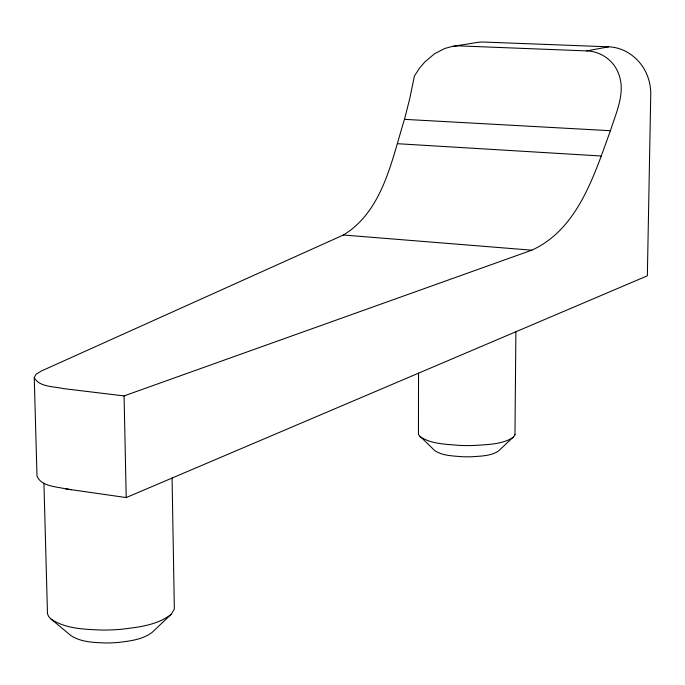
<?xml version="1.0" encoding="UTF-8"?>
<svg xmlns="http://www.w3.org/2000/svg" width="685" height="685" viewBox="0 0 685 685"><rect width="100%" height="100%" fill="white"/><g stroke="black" fill="none" stroke-linecap="round" stroke-linejoin="round"><path stroke-width="1.03" d="M418.535 373.179L418.449 433.742A3.014 3.014 0 0 0 418.732 434.992L434.701 450.567C442.433 455.808 452.417 455.85 461.407 456.681A133.952 133.952 0 0 0 471.734 456.758C480.733 456.047 490.725 456.159 498.517 451.021L514.683 435.66A3.005 3.005 0 0 0 514.983 434.41M514.974 434.41L515.882 331.763M34.25 377.666L36.014 374.293L41.357 371.013L343.382 235.006C382.881 211.143 391.743 159.99 404.484 119.353L409.835 98.289L414.408 75.975L419.357 68.414L424.7 62.087L434.504 53.772L444.873 48.438L451.886 46.52L476.974 42.487A36.382 36.382 0 0 1 484.132 42.059L608.665 46.82C624.985 47.376 639.747 58.508 646.323 73.218A49.209 49.209 0 0 1 650.75 94.556L647.351 275.815L126.211 497.567L66 488.944C56.35 486.504 41.383 486.658 36.99 476.041L34.25 377.666C39.542 387.308 53.935 386.306 63.431 388.609L124.079 395.913L531.774 250.188C578.131 229.141 594.289 174.692 610.438 130.715C616.183 112.169 626.552 91.405 617.921 72.079C612.758 59.706 600.009 51.195 586.634 50.904L460.055 45.929A37.324 37.324 0 0 0 453.119 46.315M43.926 483.19L47.462 612.929A6.045 6.045 0 0 0 47.616 614.128L48.661 616.491L50.673 618.769L70.692 635.415C80.779 642.213 93.682 642.479 105.43 642.975A137.103 137.103 0 0 0 118.222 642.453C129.953 641.023 142.788 639.67 152.395 632.152L171.43 614.051L174.238 609.213A6.105 6.105 0 0 0 174.332 608.015L172.072 478.053M171.027 614.445C156.933 625.379 138.122 627.22 120.971 629.309A205.731 205.731 0 0 1 102.091 630.054C84.863 629.318 65.931 629.035 51.101 619.129M513.467 437.235C502.011 444.676 487.403 444.445 474.234 445.481A201.005 201.005 0 0 1 459.019 445.378C445.875 444.154 431.276 444.18 419.931 436.585M586.634 50.904L608.665 46.82M404.484 119.353L610.438 130.715M397.617 143.713L601.396 156.017M343.382 235.006L531.774 250.188M71.497 489.732L66.008 488.833M124.079 395.913L126.211 497.567"/></g></svg>
